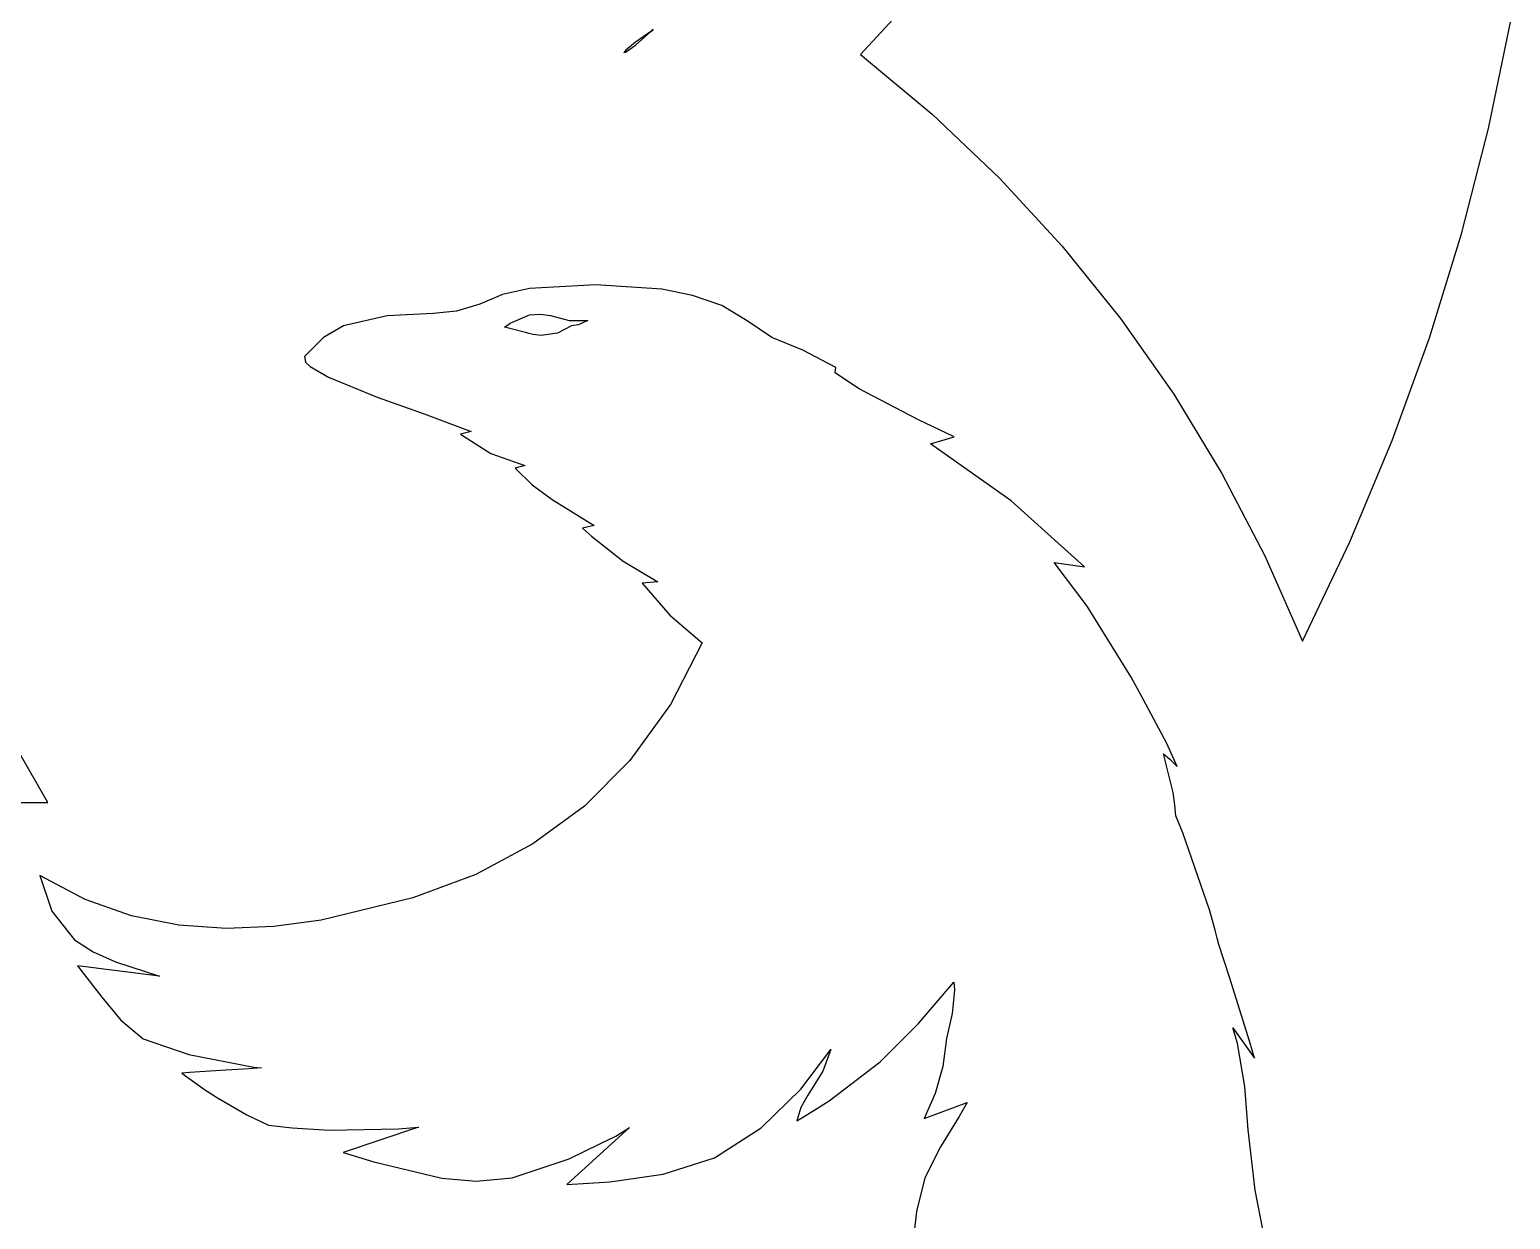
# Model space of a CAD drawing. Extents: x 0 to 162, y 0 to 357.
# Drawn here: x 102.7 to 160.1, y 178.8 to 224.9 of the extents above; entities that cross this region are included whole.
import ezdxf

# ---------------------------------------------------------------- set-up
doc = ezdxf.new("R2010")
doc.units = 0

msp = doc.modelspace()

# ---------------------------------------------------------------- linework, layer by layer
at = {"layer": 'Layer 1'}
for p, q in [((138.876297, 228.236013), (134.904, 223.938)), ((103.375, 194.934), (85.8472, 225.294)), ((126.777034, 224.838328), (126.181057, 224.417354)), ((126.183211, 224.302623), (126.777034, 224.838328)), ((126.777, 224.838), (126.862818, 224.89863)), ((126.812159, 224.870433), (126.777, 224.838)), ((126.777, 224.838), (126.777, 224.838)), ((126.866261, 224.906095), (126.812159, 224.870433)), ((126.862818, 224.89863), (126.866261, 224.906095)), ((159.278769, 221.069428), (160.126347, 225.192254)), ((125.798257, 224.103419), (125.728188, 224.021146)), ((125.789, 224.038), (126.183211, 224.302623)), ((126.181057, 224.417354), (125.798257, 224.103419)), ((125.728188, 224.021146), (125.789, 224.038)), ((125.789, 224.038), (125.789, 224.038)), ((134.904, 223.938), (137.685654, 221.626766)), ((137.685654, 221.626766), (140.299372, 219.144452)), ((158.231383, 216.9855), (159.278769, 221.069428)), ((140.299372, 219.144452), (142.73803, 216.500511)), ((156.984801, 212.94789), (158.231383, 216.9855)), ((142.73803, 216.500511), (144.9945, 213.704393)), ((124.644865, 215.009332), (122.070485, 214.858554)), ((127.203315, 214.834802), (124.644865, 215.009332)), ((121.017955, 214.630147), (120.142845, 214.251167)), ((122.070485, 214.858554), (121.017955, 214.630147)), ((128.388691, 214.595936), (127.203315, 214.834802)), ((129.533845, 214.207612), (128.388691, 214.595936)), ((116.541575, 213.809241), (114.846096, 213.411593)), ((118.329951, 213.899001), (116.541575, 213.809241)), ((119.231676, 213.980833), (118.329951, 213.899001)), ((120.142845, 214.251167), (119.231676, 213.980833)), ((121.315284, 213.516558), (122.065746, 213.846907)), ((122.065746, 213.846907), (122.478394, 213.871305)), ((122.478394, 213.871305), (122.876118, 213.81304)), ((122.876118, 213.81304), (123.600822, 213.628063)), ((130.513235, 213.608023), (129.533845, 214.207612)), ((114.846096, 213.411593), (114.068975, 212.970509)), ((121.100815, 213.364875), (121.30818, 213.511537)), ((121.354389, 213.305609), (121.100815, 213.364875)), ((121.30818, 213.511537), (121.315284, 213.516558)), ((121.912554, 213.158086), (121.354389, 213.305609)), ((123.702434, 213.418348), (123.152948, 213.133129)), ((123.600822, 213.628063), (124.327318, 213.617728)), ((123.97, 213.452), (123.702434, 213.418348)), ((124.327318, 213.617728), (123.97, 213.452)), ((123.97, 213.452), (123.97, 213.452)), ((131.466145, 212.966942), (130.513235, 213.608023)), ((144.9945, 213.704393), (147.061659, 210.765552)), ((114.068975, 212.970509), (113.342055, 212.226811)), ((122.054625, 213.112953), (121.912554, 213.158086)), ((122.207025, 213.076001), (122.054625, 213.112953)), ((122.523311, 213.040842), (122.207025, 213.076001)), ((123.152948, 213.133129), (122.523311, 213.040842)), ((132.668355, 212.467542), (131.466145, 212.966942)), ((155.539635, 208.964023), (156.984801, 212.94789)), ((113.342055, 212.226811), (113.369482, 212.01368)), ((133.950645, 211.802181), (132.668355, 212.467542)), ((113.369482, 212.01368), (113.556092, 211.835474)), ((113.556092, 211.835474), (114.268454, 211.421737)), ((133.923235, 211.587498), (133.950645, 211.802181)), ((134.832916, 210.989439), (133.923235, 211.587498)), ((114.268454, 211.421737), (116.161284, 210.645014)), ((137.135026, 209.785219), (134.832916, 210.989439)), ((116.161284, 210.645014), (117.985561, 210.00794)), ((147.061659, 210.765552), (148.932378, 207.693438)), ((117.985561, 210.00794), (119.797134, 209.315654)), ((138.544396, 209.11304), (137.135026, 209.785219)), ((119.797134, 209.315654), (119.391581, 209.214125)), ((119.391581, 209.214125), (120.571029, 208.466991)), ((137.620077, 208.835286), (138.544396, 209.11304)), ((140.750547, 206.626975), (137.620077, 208.835286)), ((153.896497, 205.041319), (155.539635, 208.964023)), ((120.571029, 208.466991), (121.886561, 207.999355)), ((121.886561, 207.999355), (121.504407, 207.900264)), ((121.504407, 207.900264), (122.16436, 207.25104)), ((148.932378, 207.693438), (150.599534, 204.497503)), ((122.16436, 207.25104), (122.946634, 206.684492)), ((122.946634, 206.684492), (124.580447, 205.667214)), ((143.603887, 204.070626), (140.750547, 206.626975)), ((124.580447, 205.667214), (124.122593, 205.566006)), ((124.122593, 205.566006), (124.468154, 205.264503)), ((124.468154, 205.264503), (125.700634, 204.287429)), ((152.056, 201.1872), (153.896497, 205.041319)), ((125.700634, 204.287429), (127.050964, 203.481023)), ((143.698597, 202.549182), (142.418747, 204.236482)), ((142.418747, 204.236482), (143.603887, 204.070626)), ((150.599534, 204.497503), (152.056, 201.1872)), ((127.050964, 203.481023), (126.439705, 203.430869)), ((126.439705, 203.430869), (127.517735, 202.192674)), ((145.410837, 199.794242), (143.698597, 202.549182)), ((127.517735, 202.192674), (128.772385, 201.116489)), ((128.772385, 201.116489), (127.532546, 198.73046)), ((145.872998, 198.933211), (145.410837, 199.794242)), ((146.797458, 197.212731), (145.872998, 198.933211)), ((127.532546, 198.73046), (125.954655, 196.553169)), ((147.191158, 196.321491), (146.797458, 197.212731)), ((125.954655, 196.553169), (124.194411, 194.78632)), ((147.035888, 195.32083), (146.666863, 196.82046)), ((146.666863, 196.82046), (146.918642, 196.610368)), ((146.918642, 196.610368), (147.191158, 196.321491)), ((92.38468, 194.93413), (103.375, 194.934)), ((124.194411, 194.78632), (122.200257, 193.319367)), ((147.102761, 194.842204), (147.035888, 195.32083)), ((147.143946, 194.408745), (147.102761, 194.842204)), ((147.414879, 193.751312), (147.143946, 194.408745)), ((148.461819, 190.731392), (147.414879, 193.751312)), ((122.200257, 193.319367), (119.98077, 192.138759)), ((104.821425, 191.16395), (103.066825, 192.092087)), ((103.066825, 192.092087), (103.530725, 190.714512)), ((119.98077, 192.138759), (117.544525, 191.230949)), ((106.622298, 190.53493), (104.821425, 191.16395)), ((117.544525, 191.230949), (113.983253, 190.363124)), ((103.530725, 190.714512), (104.411685, 189.598177)), ((108.45418, 190.172684), (106.622298, 190.53493)), ((113.983253, 190.363124), (112.149921, 190.119126)), ((148.677366, 189.978141), (148.461819, 190.731392)), ((110.301809, 190.044864), (108.45418, 190.172684)), ((112.149921, 190.119126), (110.301809, 190.044864)), ((148.752634, 189.659055), (148.677366, 189.978141)), ((148.810179, 189.415311), (148.752634, 189.659055)), ((104.411685, 189.598177), (105.130147, 189.131223)), ((105.130147, 189.131223), (105.998449, 188.751472)), ((149.232948, 188.159071), (148.810179, 189.415311)), ((107.704415, 188.196947), (104.528285, 188.598368)), ((104.528285, 188.598368), (105.470906, 187.378648)), ((105.998449, 188.751472), (107.704415, 188.196947)), ((137.163828, 186.355678), (138.531844, 187.956453)), ((138.531844, 187.956453), (138.544473, 187.834942)), ((150.02022, 185.627351), (149.232948, 188.159071)), ((105.470906, 187.378648), (106.209833, 186.489861)), ((138.561971, 187.648419), (138.46934, 186.741609)), ((138.544473, 187.834942), (138.561971, 187.648419)), ((138.46934, 186.741609), (138.249921, 185.776861)), ((106.209833, 186.489861), (107.077166, 185.758408)), ((135.670634, 184.870983), (137.163828, 186.355678)), ((149.448932, 185.891762), (149.356227, 186.187923)), ((149.356227, 186.187923), (150.197455, 185.016163)), ((107.077166, 185.758408), (108.842206, 185.15016)), ((138.249921, 185.776861), (138.110438, 184.692453)), ((149.534318, 185.57989), (149.448932, 185.891762)), ((150.197455, 185.016163), (150.02022, 185.627351)), ((108.842206, 185.15016), (111.373926, 184.662675)), ((132.595041, 183.802402), (133.752841, 185.345662)), ((133.752841, 185.345662), (133.45026, 184.504576)), ((149.824264, 183.914413), (149.534318, 185.57989)), ((108.876066, 184.448565), (108.571548, 184.428544)), ((110.278326, 184.541339), (108.876066, 184.448565)), ((110.979492, 184.587692), (110.278326, 184.541339)), ((111.330012, 184.610868), (110.979492, 184.587692)), ((111.666604, 184.633112), (111.330012, 184.610868)), ((111.373926, 184.662675), (111.666604, 184.633112)), ((133.45026, 184.504576), (132.870076, 183.570662)), ((133.688974, 183.353303), (135.670634, 184.870983)), ((138.110438, 184.692453), (137.809573, 183.641321)), ((108.571548, 184.428544), (109.45052, 183.793677)), ((149.955794, 182.22901), (149.824264, 183.914413)), ((109.45052, 183.793677), (109.964268, 183.468557)), ((109.964268, 183.468557), (111.102548, 182.813669)), ((131.049125, 182.310226), (132.595041, 183.802402)), ((132.870076, 183.570662), (132.597866, 183.100563)), ((133.143941, 183.001787), (133.688974, 183.353303)), ((137.809573, 183.641321), (137.385659, 182.673771)), ((137.385659, 182.673771), (139.046729, 183.29576)), ((139.046729, 183.29576), (138.74178, 182.742907)), ((111.102548, 182.813669), (111.937112, 182.417084)), ((132.597866, 183.100563), (132.44019, 182.574536)), ((132.44019, 182.574536), (132.66126, 182.711764)), ((132.66126, 182.711764), (133.143941, 183.001787)), ((138.74178, 182.742907), (138.013204, 181.567237)), ((111.937112, 182.417084), (112.854388, 182.305805)), ((112.854388, 182.305805), (114.307018, 182.221567)), ((114.307018, 182.221567), (116.980738, 182.266486)), ((117.763918, 182.328981), (114.842, 181.354)), ((116.980738, 182.266486), (117.763918, 182.328981)), ((125.94967, 182.321369), (123.52063, 180.110669)), ((125.412052, 181.97891), (125.94967, 182.321369)), ((129.246131, 181.141612), (131.049125, 182.310226)), ((150.226301, 179.89497), (149.955794, 182.22901)), ((123.60573, 181.104408), (124.81928, 181.703721)), ((124.81928, 181.703721), (125.412052, 181.97891)), ((138.013204, 181.567237), (137.400318, 180.371566)), ((114.842, 181.354), (116.02599, 180.991791)), ((116.02599, 180.991791), (118.665944, 180.352672)), ((121.39862, 180.371921), (123.60573, 181.104408)), ((127.256034, 180.514481), (129.246131, 181.141612)), ((125.186721, 180.217473), (127.256034, 180.514481)), ((118.665944, 180.352672), (120.002923, 180.244591)), ((120.002923, 180.244591), (121.39862, 180.371921)), ((123.52063, 180.110669), (123.725052, 180.126634)), ((123.725052, 180.126634), (123.943181, 180.138939)), ((123.943181, 180.138939), (125.186721, 180.217473)), ((137.400318, 180.371566), (137.0858, 179.065297)), ((150.550334, 178.23569), (150.226301, 179.89497)), ((137.0858, 179.065297), (136.70099, 175.907247))]:
    msp.add_line(p, q, dxfattribs=at)

doc.saveas('drawing.dxf')
